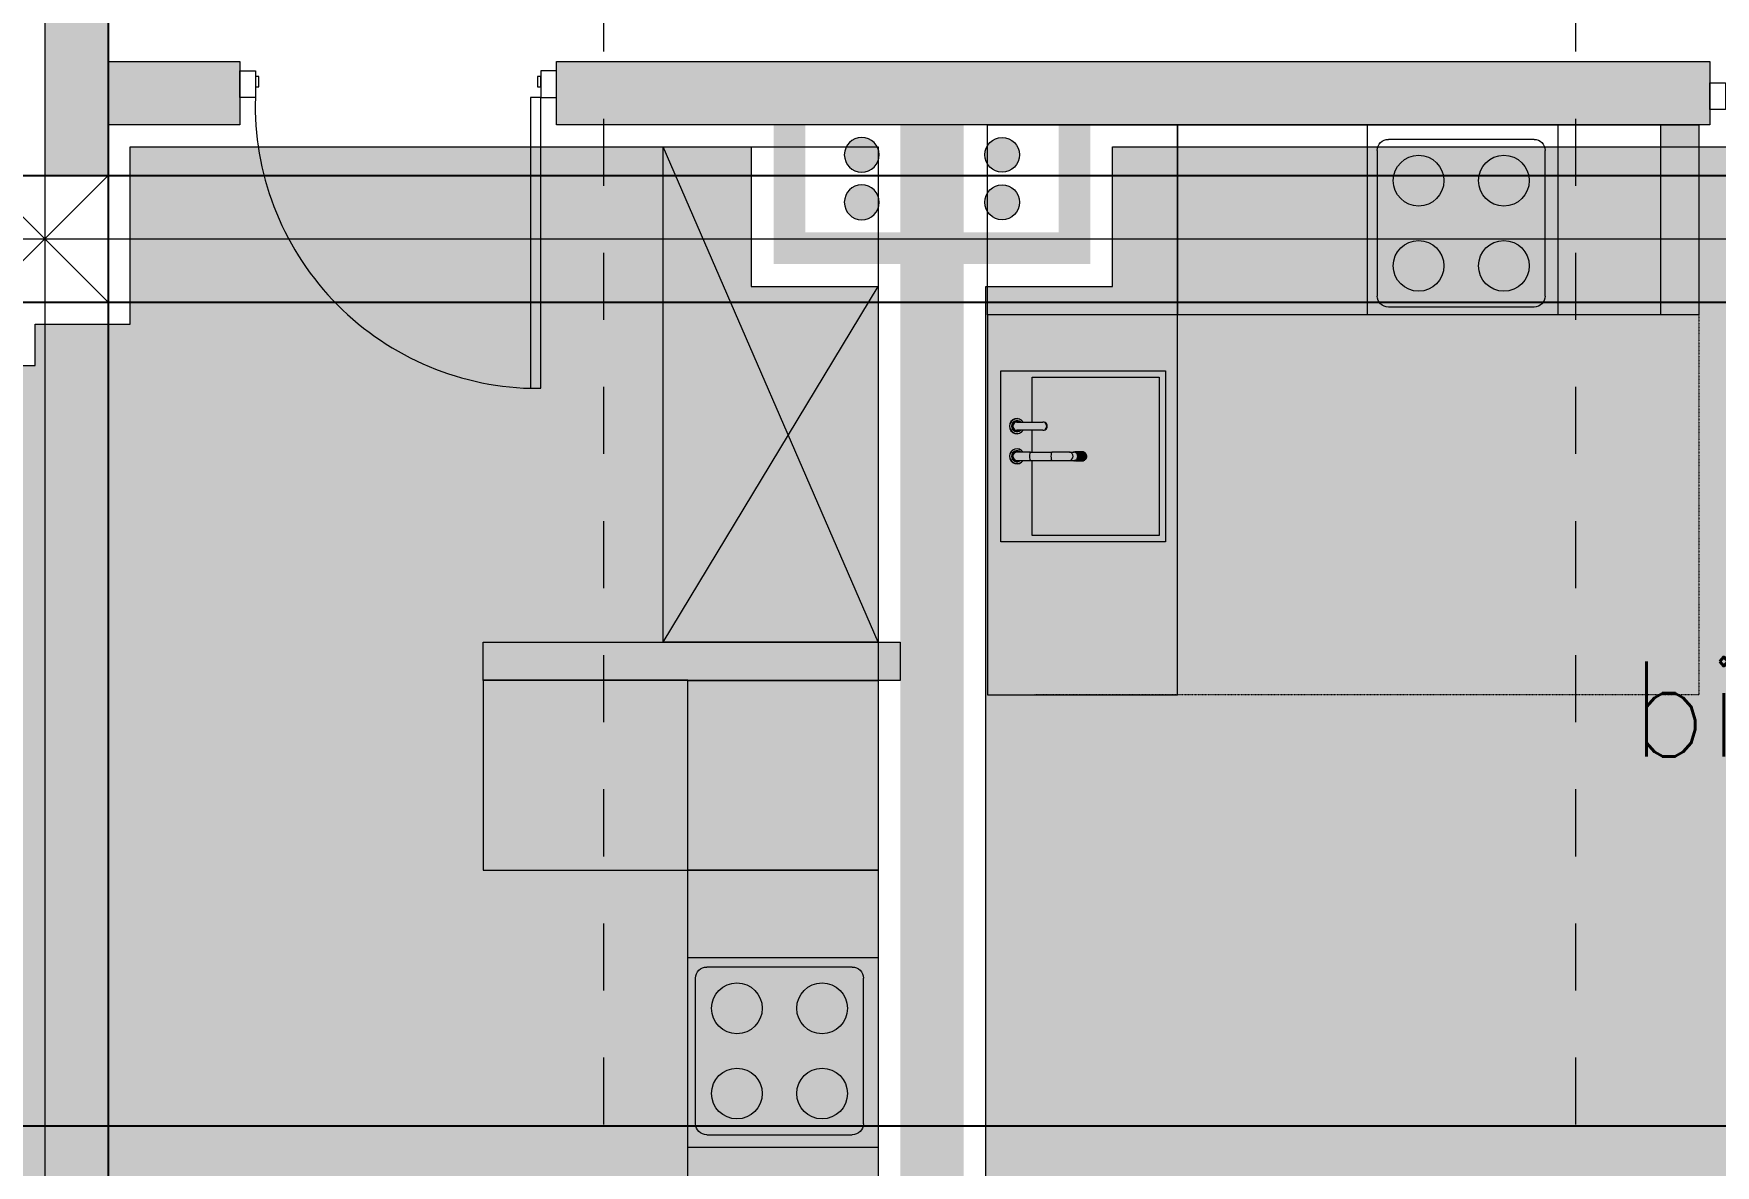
# Model space of a CAD drawing. Header units: millimetres. Extents: x 475616349 to 476941521, y 4620115302 to 4621446928.
# Drawn here: x 476476470 to 476481777, y 4620345169 to 4620348741 of the extents above; entities that cross this region are included whole.
import ezdxf

# ---------------------------------------------------------------- set-up
doc = ezdxf.new("R2010")
doc.units = ezdxf.units.MM
doc.header["$MEASUREMENT"] = 0
for name, pattern in [('ACAD_ISO02W100', [7.5, 6, -1.5]), ('dash fine 0_25', [0.5952, 0.2976, -0.2976]), ('Dashed', [423.333333, 211.666667, -211.666667])]:
    doc.linetypes.add(name, pattern=pattern)
for name, color, linetype, lineweight in [('2D Drafting - General_Pen_No__1_Pen_No__7', 7, 'Continuous', 0), ('2D Drafting - General_Pen_No__1_Pen_No__7_Pen_No__7', 7, 'Continuous', 0), ('2D Drafting - General_Pen_No__250_Pen_No__7_Pen_No__250', 7, 'Continuous', 0), ('2D Drafting - General_Pen_No__250_Pen_No__7_Pen_No__7', 7, 'Continuous', 0), ('Annotation - Text_Pen_No__7_Pen_No__142', 142, 'Continuous', 0), ('Doors_Pen_No__7_Pen_No__7_Pen_No__7', 7, 'Continuous', 0), ('G-Anno-Nplt_Pen_No__151', 151, 'Continuous', 0), ('G-Anno-Nplt_Pen_No__4', 7, 'Continuous', 0), ('New_--------AVEJI_MODZRAVI_Pen_No__7', 7, 'Continuous', 0), ('New_--------AVEJI_UDZRAVI_Pen_No__7', 7, 'Continuous', 0), ('New_0_Pen_No__7', 7, 'Continuous', 0), ('New_shenobebi_Pen_No__1', 1, 'Continuous', 0), ('shaxtebi da milebi_Pen_No__1_Pen_No__1_Pen_No__1', 1, 'Continuous', 0), ('zoma_Pen_No__5_Pen_No__5', 5, 'Continuous', 0)]:
    doc.layers.add(name, color=color, linetype=linetype, lineweight=lineweight)
doc.layers.add('New_--aveji_Pen_No__251', color=7, linetype='Continuous', lineweight=0, true_color=0x656565)
doc.layers.add('shaxtebi da milebi_Pen_No__5_Pen_No__5_Pen_No__252', color=7, linetype='Continuous', lineweight=0, true_color=0x666666)
doc.layers.add('zoma', color=7, linetype='Continuous')
doc.styles.add('GENERATED_STYLE_2', font='arial.ttf')
doc.dimstyles.new('GENERATED_STYLE__3', dxfattribs={"dimtxt": 200, "dimasz": 64.421331, "dimexe": 0.18, "dimexo": 3, "dimgap": 0.09, "dimtad": 1, "dimtih": 1, "dimtoh": 1, "dimlfac": 0.001, "dimzin": 0, "dimdsep": 46, "dimtxsty": 'GENERATED_STYLE_2', "dimblk": 'ARROWHEAD_2', "dimblk1": 'ARROWHEAD_2', "dimblk2": 'ARROWHEAD_2', "dimcen": 0.09, "dimclrd": 142, "dimclre": 142, "dimclrt": 142, "dimadec": 0, "dimazin": 0, "dimtfac": 1, "dimtdec": 4, "dimtmove": 2, "dimatfit": 3, "dimfxl": 1, "dimtolj": 1, "dimtzin": 0, "dimarcsym": 0})
doc.dimstyles.new('GENERATED_STYLE__9', dxfattribs={"dimtxt": 100, "dimasz": 68.640772, "dimexe": 0.18, "dimexo": 900, "dimgap": 0.09, "dimtad": 1, "dimlfac": 0.001, "dimzin": 0, "dimdsep": 46, "dimtxsty": 'GENERATED_STYLE_2', "dimblk": 'ARROWHEAD_2', "dimblk1": 'ARROWHEAD_2', "dimblk2": 'ARROWHEAD_2', "dimcen": 0.09, "dimclrd": 7, "dimclre": 7, "dimclrt": 7, "dimadec": 0, "dimazin": 0, "dimtfac": 1, "dimtdec": 4, "dimtmove": 0, "dimatfit": 3, "dimfxl": 1, "dimtolj": 1, "dimtzin": 0, "dimarcsym": 0})

# ---------------------------------------------------------------- blocks, each defined once
blk = doc.blocks.new('ARROWHEAD_2')
at = {"color": 0, "linetype": 'Continuous', "lineweight": 0}
for p, q in [((0, 0), (-1, 0)), ((-0.378, -0.655), (0.378, 0.655))]:
    blk.add_line(p, q, dxfattribs=at)
blk = doc.blocks.new('*D4041')
at = {"layer": 'Defpoints', "color": 0, "linetype": 'Continuous', "transparency": 16777216}
for p in [(476476305, 4620355430.7), (476476705, 4620355430.7), (476476705, 4620338180.3)]:
    blk.add_point(p, dxfattribs=at)
at = {"layer": 'zoma', "color": 142, "linetype": 'Continuous', "lineweight": -2, "transparency": 16777216}
for p, q in [((476476305, 4620355427.7), (476476305, 4620338180.1)), ((476476705, 4620355427.7), (476476705, 4620338180.1)), ((476476369.4, 4620338180.3), (476476640.6, 4620338180.3))]:
    blk.add_line(p, q, dxfattribs=at)
at = {"layer": 'zoma', "color": 142, "linetype": 'Continuous', "lineweight": -2, "transparency": 16777216, "xscale": 64.4213309708986, "yscale": 64.4213309708986, "zscale": 64.4213309708986, "rotation": 180}
blk.add_blockref('ARROWHEAD_2', (476476305, 4620338180.3), dxfattribs=at)
at = {"layer": 'zoma', "color": 142, "linetype": 'Continuous', "lineweight": -2, "transparency": 16777216, "xscale": 64.4213309708986, "yscale": 64.4213309708986, "zscale": 64.4213309708986}
blk.add_blockref('ARROWHEAD_2', (476476705, 4620338180.3), dxfattribs=at)
at = {"layer": 'zoma', "color": 142, "linetype": 'Continuous', "lineweight": 0, "transparency": 16777216, "insert": (476476008.2, 4620338320.3), "char_height": 200, "attachment_point": 5, "style": 'GENERATED_STYLE_2'}
blk.add_mtext('\\A1;0.40', dxfattribs=at)
blk = doc.blocks.new('*D4042')
at = {"layer": 'Defpoints', "color": 0, "linetype": 'Continuous', "transparency": 16777216}
for p in [(476476705, 4620355430.7), (476483205, 4620355430.7), (476483205, 4620338180.3)]:
    blk.add_point(p, dxfattribs=at)
at = {"layer": 'zoma', "color": 142, "linetype": 'Continuous', "lineweight": -2, "transparency": 16777216}
for p, q in [((476476705, 4620355427.7), (476476705, 4620338180.1)), ((476483205, 4620355427.7), (476483205, 4620338180.1)), ((476476769.4, 4620338180.3), (476483140.6, 4620338180.3))]:
    blk.add_line(p, q, dxfattribs=at)
at = {"layer": 'zoma', "color": 142, "linetype": 'Continuous', "lineweight": -2, "transparency": 16777216, "xscale": 64.4213309708986, "yscale": 64.4213309708986, "zscale": 64.4213309708986, "rotation": 180}
blk.add_blockref('ARROWHEAD_2', (476476705, 4620338180.3), dxfattribs=at)
at = {"layer": 'zoma', "color": 142, "linetype": 'Continuous', "lineweight": -2, "transparency": 16777216, "xscale": 64.4213309708986, "yscale": 64.4213309708986, "zscale": 64.4213309708986}
blk.add_blockref('ARROWHEAD_2', (476483205, 4620338180.3), dxfattribs=at)
at = {"layer": 'zoma', "color": 142, "linetype": 'Continuous', "lineweight": 0, "transparency": 16777216, "insert": (476479948.7, 4620338320.3), "char_height": 200, "attachment_point": 5, "style": 'GENERATED_STYLE_2'}
blk.add_mtext('\\A1;6.50', dxfattribs=at)
blk = doc.blocks.new('*D3923')
at = {"layer": 'Defpoints', "color": 0, "linetype": 'Continuous', "transparency": 16777216}
for p in [(476467805.1, 4620355693.7), (476533682.1, 4620355693.7), (476467805.1, 4620340493.7)]:
    blk.add_point(p, dxfattribs=at)
at = {"layer": 'zoma', "color": 7, "linetype": 'Continuous', "lineweight": -2, "transparency": 16777216}
for p, q in [((476468705.1, 4620355693.7), (476533682.3, 4620355693.7)), ((476533682.1, 4620355625.1), (476533682.1, 4620348251.7)), ((476533682.1, 4620340562.4), (476533682.1, 4620347923.8)), ((476468705.1, 4620340493.7), (476533682.3, 4620340493.7))]:
    blk.add_line(p, q, dxfattribs=at)
at = {"layer": 'zoma', "color": 7, "linetype": 'Continuous', "lineweight": -2, "transparency": 16777216, "xscale": 68.64077230571034, "yscale": 68.64077230571034, "zscale": 68.64077230571034}
for p, rotation in [((476533682.1, 4620355693.7), 90), ((476533682.1, 4620340493.7), 270)]:
    blk.add_blockref('ARROWHEAD_2', p, dxfattribs=dict(at, rotation=rotation))
at = {"layer": 'zoma', "color": 7, "linetype": 'Continuous', "lineweight": 0, "transparency": 16777216, "insert": (476533682.1, 4620348087.8), "char_height": 100, "attachment_point": 5, "rotation": 90, "style": 'GENERATED_STYLE_2'}
blk.add_mtext('\\A1;15.20', dxfattribs=at)
blk = doc.blocks.new('*D3926')
at = {"layer": 'Defpoints', "color": 0, "linetype": 'Continuous', "transparency": 16777216}
for p in [(476467805.1, 4620345293.7), (476533022.8, 4620345293.7), (476531705.1, 4620345093.7)]:
    blk.add_point(p, dxfattribs=at)
at = {"layer": 'zoma', "color": 7, "linetype": 'Continuous', "lineweight": -2, "transparency": 16777216}
for p, q in [((476468705.1, 4620345293.7), (476533022.9, 4620345293.7)), ((476533022.8, 4620345225.1), (476533022.8, 4620345162.4)), ((476532605.1, 4620345093.7), (476533022.9, 4620345093.7)), ((476533022.8, 4620345093.7), (476533022.8, 4620344796.9))]:
    blk.add_line(p, q, dxfattribs=at)
at = {"layer": 'zoma', "color": 7, "linetype": 'Continuous', "lineweight": -2, "transparency": 16777216, "xscale": 68.64077230571034, "yscale": 68.64077230571034, "zscale": 68.64077230571034}
for p, rotation in [((476533022.8, 4620345293.7), 90), ((476533022.8, 4620345093.7), 270)]:
    blk.add_blockref('ARROWHEAD_2', p, dxfattribs=dict(at, rotation=rotation))
at = {"layer": 'zoma', "color": 7, "linetype": 'Continuous', "lineweight": 0, "transparency": 16777216, "insert": (476532893, 4620344796.9), "char_height": 100, "attachment_point": 5, "rotation": 90, "style": 'GENERATED_STYLE_2'}
blk.add_mtext('\\A1;0.20', dxfattribs=at)
blk = doc.blocks.new('*D3927')
at = {"layer": 'Defpoints', "color": 0, "linetype": 'Continuous', "transparency": 16777216}
for p in [(476467805.1, 4620347893.7), (476532893, 4620347893.7), (476467805.1, 4620345293.7)]:
    blk.add_point(p, dxfattribs=at)
at = {"layer": 'zoma', "color": 7, "linetype": 'Continuous', "lineweight": -2, "transparency": 16777216}
for p, q in [((476468705.1, 4620347893.7), (476532893.2, 4620347893.7)), ((476532893, 4620347825.1), (476532893, 4620346718.1)), ((476532893, 4620345362.4), (476532893, 4620346456.8)), ((476468705.1, 4620345293.7), (476532893.2, 4620345293.7))]:
    blk.add_line(p, q, dxfattribs=at)
at = {"layer": 'zoma', "color": 7, "linetype": 'Continuous', "lineweight": -2, "transparency": 16777216, "xscale": 68.64077230571034, "yscale": 68.64077230571034, "zscale": 68.64077230571034}
for p, rotation in [((476532893, 4620347893.7), 90), ((476532893, 4620345293.7), 270)]:
    blk.add_blockref('ARROWHEAD_2', p, dxfattribs=dict(at, rotation=rotation))
at = {"layer": 'zoma', "color": 7, "linetype": 'Continuous', "lineweight": 0, "transparency": 16777216, "insert": (476532893, 4620346587.4), "char_height": 100, "attachment_point": 5, "rotation": 90, "style": 'GENERATED_STYLE_2'}
blk.add_mtext('\\A1;2.60', dxfattribs=at)
blk = doc.blocks.new('*D3928')
at = {"layer": 'Defpoints', "color": 0, "linetype": 'Continuous', "transparency": 16777216}
for p in [(476467805.1, 4620348293.7), (476533022.8, 4620348293.7), (476467805.1, 4620347893.7)]:
    blk.add_point(p, dxfattribs=at)
at = {"layer": 'zoma', "color": 7, "linetype": 'Continuous', "lineweight": -2, "transparency": 16777216}
for p, q in [((476468705.1, 4620348293.7), (476533022.9, 4620348293.7)), ((476533022.8, 4620348225.1), (476533022.8, 4620347962.4)), ((476468705.1, 4620347893.7), (476533022.9, 4620347893.7)), ((476533022.8, 4620347893.7), (476533022.8, 4620347596.9))]:
    blk.add_line(p, q, dxfattribs=at)
at = {"layer": 'zoma', "color": 7, "linetype": 'Continuous', "lineweight": -2, "transparency": 16777216, "xscale": 68.64077230571034, "yscale": 68.64077230571034, "zscale": 68.64077230571034}
for p, rotation in [((476533022.8, 4620348293.7), 90), ((476533022.8, 4620347893.7), 270)]:
    blk.add_blockref('ARROWHEAD_2', p, dxfattribs=dict(at, rotation=rotation))
at = {"layer": 'zoma', "color": 7, "linetype": 'Continuous', "lineweight": 0, "transparency": 16777216, "insert": (476532893, 4620347596.9), "char_height": 100, "attachment_point": 5, "rotation": 90, "style": 'GENERATED_STYLE_2'}
blk.add_mtext('\\A1;0.40', dxfattribs=at)
blk = doc.blocks.new('*D3929')
at = {"layer": 'Defpoints', "color": 0, "linetype": 'Continuous', "transparency": 16777216}
for p in [(476467805.3, 4620348893.7), (476532893, 4620348893.7), (476467805.1, 4620348293.7)]:
    blk.add_point(p, dxfattribs=at)
at = {"layer": 'zoma', "color": 7, "linetype": 'Continuous', "lineweight": -2, "transparency": 16777216}
for p, q in [((476468705.3, 4620348893.7), (476532893.2, 4620348893.7)), ((476532893, 4620348825.1), (476532893, 4620348717.2)), ((476532893, 4620348362.4), (476532893, 4620348457.6)), ((476468705.1, 4620348293.7), (476532893.2, 4620348293.7))]:
    blk.add_line(p, q, dxfattribs=at)
at = {"layer": 'zoma', "color": 7, "linetype": 'Continuous', "lineweight": -2, "transparency": 16777216, "xscale": 68.64077230571034, "yscale": 68.64077230571034, "zscale": 68.64077230571034}
for p, rotation in [((476532893, 4620348893.7), 90), ((476532893, 4620348293.7), 270)]:
    blk.add_blockref('ARROWHEAD_2', p, dxfattribs=dict(at, rotation=rotation))
at = {"layer": 'zoma', "color": 7, "linetype": 'Continuous', "lineweight": 0, "transparency": 16777216, "insert": (476532893, 4620348587.4), "char_height": 100, "attachment_point": 5, "rotation": 90, "style": 'GENERATED_STYLE_2'}
blk.add_mtext('\\A1;0.60', dxfattribs=at)

msp = doc.modelspace()

# ---------------------------------------------------------------- hatches: boundary and pattern name
at = {"layer": '2D Drafting - General_Pen_No__250_Pen_No__7_Pen_No__7', "linetype": 'Continuous', "lineweight": 0}
for points in [[(476476505.012, 4620348793.75), (476476505.012, 4620348293.75), (476476705.012, 4620348293.75), (476476705.012, 4620348793.75)], [(476476705.012, 4620348453.675), (476476705.012, 4620348653.675), (476477120.403, 4620348653.675), (476477120.403, 4620348453.675)], [(476478120.403, 4620348653.675), (476481760.021, 4620348653.675), (476481760.021, 4620348453.675), (476478120.403, 4620348453.675)], [(476479205.012, 4620348543.708), (476479205.012, 4620340493.75), (476479405.012, 4620340493.75), (476479405.012, 4620348543.708)], [(476479204.998, 4620348113.675), (476479204.998, 4620348013.487), (476478804.998, 4620348013.487), (476478804.998, 4620348453.675), (476478904.998, 4620348453.675), (476478904.998, 4620348113.675)], [(476479404.998, 4620348113.675), (476479704.998, 4620348113.675), (476479704.998, 4620348453.675), (476479804.998, 4620348453.675), (476479804.998, 4620348013.487), (476479404.998, 4620348013.487)], [(476481605.511, 4620347853.675), (476481605.511, 4620348453.675), (476481725.511, 4620348453.675), (476481725.511, 4620347853.675)], [(476479205.012, 4620346699.902), (476477888.315, 4620346699.902), (476477888.315, 4620346819.902), (476479205.012, 4620346819.903)]]:
    msp.add_hatch(color=7, dxfattribs=at).paths.add_polyline_path(points)
at = {"layer": 'G-Anno-Nplt_Pen_No__151', "linetype": 'Continuous', "lineweight": 0, "true_color": 0x1f2f3f}
for points in [[(476469675.011, 4620340963.75), (476469675.011, 4620347383.562), (476473205.012, 4620347383.562), (476473205.012, 4620348093.75), (476475864.81, 4620348093.75), (476475864.81, 4620347693.75), (476476475.012, 4620347693.75), (476476475.012, 4620347823.75), (476476775.012, 4620347823.75), (476476775.012, 4620348383.675), (476478735.012, 4620348383.675), (476478735.012, 4620347943.488), (476479135.012, 4620347943.488), (476479135.012, 4620342963.75), (476476435.012, 4620342963.756), (476476435.012, 4620340963.75), (476476235.012, 4620340963.75), (476476235.012, 4620340763.75), (476469875.012, 4620340763.75), (476469875.012, 4620340963.75)], [(476479475.012, 4620342013.75), (476479475.012, 4620347943.487), (476479875.012, 4620347943.487), (476479875.012, 4620348383.675), (476483135.012, 4620348383.675), (476483135.012, 4620347698.75), (476484055.16, 4620347698.75), (476484055.16, 4620347768.75), (476485264.824, 4620347768.75), (476485264.824, 4620347368.75), (476485635.012, 4620347368.75), (476485705.012, 4620347368.75), (476485705.012, 4620345316.836), (476485635.012, 4620345316.836), (476485635.012, 4620340763.757), (476483675.012, 4620340763.757), (476483675.012, 4620340963.75), (476483475.012, 4620340963.75), (476483475.012, 4620342013.75)]]:
    msp.add_hatch(color=169, dxfattribs=at).paths.add_polyline_path(points)
at = {"layer": 'shaxtebi da milebi_Pen_No__1_Pen_No__1_Pen_No__1', "linetype": 'Continuous', "lineweight": 0}
for points in [[(476479083.454, 4620348303.675, -1), (476479083.454, 4620348413.675, -1)], [(476479526.542, 4620348303.675, 1), (476479526.542, 4620348413.675, 1)]]:
    msp.add_hatch(color=1, dxfattribs=at).paths.add_polyline_path(points)
at = {"layer": 'shaxtebi da milebi_Pen_No__5_Pen_No__5_Pen_No__252', "linetype": 'Continuous', "lineweight": 0, "true_color": 0x666666}
h = msp.add_hatch(color=251, dxfattribs=at)
edge = h.paths.add_edge_path()
edge.add_arc((476479083.454, 4620348208.675), 55, 270.000009, 450.000009)
edge.add_arc((476479083.454, 4620348208.675), 55, 90.000009, 270.000009)
h = msp.add_hatch(color=251, dxfattribs=at)
edge = h.paths.add_edge_path()
edge.add_arc((476479526.542, 4620348208.675), 55, 89.999991, 269.999991, ccw=False)
edge.add_arc((476479526.542, 4620348208.675), 55, -90.000009, 89.999991, ccw=False)

# ---------------------------------------------------------------- linework, layer by layer
at = {"layer": '2D Drafting - General_Pen_No__1_Pen_No__7', "color": 7, "linetype": 'Continuous', "lineweight": 0}
for p, q in [((476476305.012, 4620347893.75), (476476705.012, 4620348293.75)), ((476476705.012, 4620347893.75), (476476305.012, 4620348293.75))]:
    msp.add_line(p, q, dxfattribs=at)
at = {"layer": '2D Drafting - General_Pen_No__1_Pen_No__7', "color": 7, "linetype": 'Continuous', "lineweight": 0, "flags": 128}
msp.add_lwpolyline([(476476705.012, 4620347893.75), (476476305.012, 4620347893.75), (476476305.012, 4620348293.75), (476476705.012, 4620348293.75)], close=True, dxfattribs=at)
at = {"layer": '2D Drafting - General_Pen_No__1_Pen_No__7_Pen_No__7', "color": 7, "linetype": 'Continuous', "lineweight": 0}
msp.add_arc((476478062.681, 4620348514.504), 893.239, 178.396171, 268.396195, dxfattribs=at)
at = {"layer": '2D Drafting - General_Pen_No__250_Pen_No__7_Pen_No__250', "color": 7, "linetype": 'Continuous', "lineweight": 0, "flags": 128}
for points in [[(476481605.511, 4620347853.675), (476481605.511, 4620348453.675), (476481725.511, 4620348453.675), (476481725.511, 4620347853.675)], [(476479205.012, 4620346699.902), (476477888.315, 4620346699.902), (476477888.315, 4620346819.902), (476479205.012, 4620346819.903)]]:
    msp.add_lwpolyline(points, close=True, dxfattribs=at)
at = {"layer": '2D Drafting - General_Pen_No__250_Pen_No__7_Pen_No__7', "color": 7, "linetype": 'Continuous', "lineweight": 0, "flags": 128}
for points in [[(476476705.012, 4620348453.675), (476476705.012, 4620348653.675), (476477120.403, 4620348653.675), (476477120.403, 4620348453.675)], [(476478120.403, 4620348653.675), (476481760.021, 4620348653.675), (476481760.021, 4620348453.675), (476478120.403, 4620348453.675)]]:
    msp.add_lwpolyline(points, close=True, dxfattribs=at)
at = {"layer": 'Doors_Pen_No__7_Pen_No__7_Pen_No__7', "color": 7, "linetype": 'Continuous', "lineweight": 0, "flags": 128}
for points in [[(476477120.403, 4620348624.171), (476477169.792, 4620348624.171), (476477169.792, 4620348539.504), (476477120.403, 4620348539.504)], [(476477180.903, 4620348606.171), (476477169.792, 4620348606.171), (476477169.792, 4620348572.838), (476477180.903, 4620348572.838)], [(476478071.014, 4620348606.171), (476478059.903, 4620348606.171), (476478059.903, 4620348572.838), (476478071.014, 4620348572.838)], [(476478120.403, 4620348624.171), (476478071.014, 4620348624.171), (476478071.014, 4620348539.504), (476478120.403, 4620348539.504)], [(476478071.014, 4620348539.504), (476478037.681, 4620348539.504), (476478037.681, 4620347621.615), (476478071.014, 4620347621.615)], [(476481760.021, 4620348586.133), (476481809.41, 4620348586.133), (476481809.41, 4620348501.467), (476481760.021, 4620348501.467)]]:
    msp.add_lwpolyline(points, close=True, dxfattribs=at)
at = {"layer": 'G-Anno-Nplt_Pen_No__4', "color": 7, "linetype": 'Continuous', "lineweight": 0, "flags": 128}
for points in [[(476469675.011, 4620340963.75), (476469675.011, 4620347383.562), (476473205.012, 4620347383.562), (476473205.012, 4620348093.75), (476475864.81, 4620348093.75), (476475864.81, 4620347693.75), (476476475.012, 4620347693.75), (476476475.012, 4620347823.75), (476476775.012, 4620347823.75), (476476775.012, 4620348383.675), (476478735.012, 4620348383.675), (476478735.012, 4620347943.488), (476479135.012, 4620347943.488), (476479135.012, 4620342963.75), (476476435.012, 4620342963.756), (476476435.012, 4620340963.75), (476476235.012, 4620340963.75), (476476235.012, 4620340763.75), (476469875.012, 4620340763.75), (476469875.012, 4620340963.75)], [(476479475.012, 4620342013.75), (476479475.012, 4620347943.487), (476479875.012, 4620347943.487), (476479875.012, 4620348383.675), (476483135.012, 4620348383.675), (476483135.012, 4620347698.75), (476484055.16, 4620347698.75), (476484055.16, 4620347768.75), (476485264.824, 4620347768.75), (476485264.824, 4620347368.75), (476485635.012, 4620347368.75), (476485705.012, 4620347368.75), (476485705.012, 4620345316.836), (476485635.012, 4620345316.836), (476485635.012, 4620340763.757), (476483675.012, 4620340763.757), (476483675.012, 4620340963.75), (476483475.012, 4620340963.75), (476483475.012, 4620342013.75)]]:
    msp.add_lwpolyline(points, close=True, dxfattribs=at)
at = {"layer": 'New_--------AVEJI_MODZRAVI_Pen_No__7', "color": 7, "linetype": 'dash fine 0_25', "lineweight": 0}
msp.add_lwpolyline([(476481725.511, 4620347853.675), (476481725.511, 4620346653.675), (476479629.803, 4620346653.675)], dxfattribs=at)
at = {"layer": 'New_--------AVEJI_UDZRAVI_Pen_No__7', "color": 7, "linetype": 'Continuous', "lineweight": 0}
for p, q in [((476481205.084, 4620348407.385), (476480745.816, 4620348407.385)), ((476480710.607, 4620348372.21), (476480710.607, 4620347912.942)), ((476481240.258, 4620347912.942), (476481240.258, 4620348372.21)), ((476480080.101, 4620347853.675), (476479480.101, 4620347853.675)), ((476481205.084, 4620347877.768), (476480745.816, 4620347877.768)), ((476478535.012, 4620346100.362), (476478535.012, 4620346700.362)), ((476479053.547, 4620345795.062), (476478594.28, 4620345795.062)), ((476478559.105, 4620345300.586), (476478559.105, 4620345759.854)), ((476479088.722, 4620345300.586), (476479088.722, 4620345759.853)), ((476478594.279, 4620345265.411), (476479053.547, 4620345265.411))]:
    msp.add_line(p, q, dxfattribs=at)
for points in [[(476480080.1, 4620347853.675), (476479480.56, 4620347853.675), (476479480.56, 4620348453.675), (476480080.1, 4620348453.675)], [(476480080.1, 4620347853.675), (476480080.1, 4620348453.675), (476481725.511, 4620348453.675), (476481725.511, 4620347853.675)], [(476481280.1, 4620348453.675), (476481280.1, 4620347853.675), (476480680.1, 4620347853.675), (476480680.1, 4620348453.675)], [(476478535.012, 4620346100.363), (476478535.012, 4620346699.902), (476479135.012, 4620346699.902), (476479135.012, 4620346100.363)], [(476478535.012, 4620346100.363), (476479135.012, 4620346100.363), (476479135.013, 4620342963.75), (476478535.013, 4620342963.75)], [(476479135.012, 4620345225.57), (476478535.012, 4620345225.57), (476478535.012, 4620345825.57), (476479135.012, 4620345825.57)]]:
    msp.add_lwpolyline(points, close=True, dxfattribs=at)
for points in [[(476479480.101, 4620347853.675), (476479480.102, 4620346653.675), (476480080.102, 4620346653.675), (476480080.101, 4620347853.675)], [(476478535.012, 4620346700.361), (476477888.315, 4620346700.361), (476477888.315, 4620346100.361), (476478535.012, 4620346100.361)]]:
    msp.add_lwpolyline(points, dxfattribs=at)
for centre in [(476480840.99, 4620348277.036), (476481109.875, 4620348277.036), (476480840.99, 4620348008.116), (476481109.875, 4620348008.116), (476478689.453, 4620345664.68), (476478958.373, 4620345664.68), (476478689.453, 4620345395.794), (476478958.373, 4620345395.794)]:
    msp.add_circle(centre, 80, dxfattribs=at)
for points in [[(476480710.607, 4620348372.21), (476480710.607, 4620348391.641), (476480726.386, 4620348407.385), (476480745.782, 4620348407.385)], [(476481205.084, 4620348407.385), (476481224.514, 4620348407.385), (476481240.258, 4620348391.64), (476481240.258, 4620348372.21)], [(476480745.816, 4620347877.768), (476480726.386, 4620347877.768), (476480710.607, 4620347893.512), (476480710.607, 4620347912.942)], [(476481240.258, 4620347912.942), (476481240.258, 4620347893.512), (476481224.514, 4620347877.768), (476481205.084, 4620347877.768)], [(476478559.105, 4620345759.854), (476478559.105, 4620345779.284), (476478574.849, 4620345795.062), (476478594.28, 4620345795.062)], [(476479053.547, 4620345795.062), (476479072.978, 4620345795.062), (476479088.722, 4620345779.284), (476479088.722, 4620345759.888)], [(476478594.279, 4620345265.411), (476478574.849, 4620345265.411), (476478559.105, 4620345281.155), (476478559.105, 4620345300.586)], [(476479088.722, 4620345300.586), (476479088.722, 4620345281.155), (476479072.978, 4620345265.411), (476479053.547, 4620345265.411)]]:
    msp.add_open_spline(points, degree=3, dxfattribs=at)
at = {"layer": 'New_--aveji_Pen_No__251', "color": 251, "linetype": 'Continuous', "lineweight": 0, "true_color": 0x656565}
for p, q in [((476479573.234, 4620347515.041), (476479654.7, 4620347515.041)), ((476479654.7, 4620347489.282), (476479573.234, 4620347489.282)), ((476479621.67, 4620347419.97), (476479621.67, 4620347489.282)), ((476479656.123, 4620347515.041), (476479654.7, 4620347515.041)), ((476479654.7, 4620347489.282), (476479656.123, 4620347489.282)), ((476479615.705, 4620347419.97), (476479573.234, 4620347419.97)), ((476479615.705, 4620347419.97), (476479683.746, 4620347419.97)), ((476479738.867, 4620347419.971), (476479683.746, 4620347419.97)), ((476479738.867, 4620347419.971), (476479753.587, 4620347419.971)), ((476479754.306, 4620347421.296), (476479778.269, 4620347421.296)), ((476479782.097, 4620347421.296), (476479758.134, 4620347421.296)), ((476479759.289, 4620347421.037), (476479783.252, 4620347421.037)), ((476479786.788, 4620347419.391), (476479762.825, 4620347419.391)), ((476479573.234, 4620347394.211), (476479615.705, 4620347394.211)), ((476479615.705, 4620347394.211), (476479683.746, 4620347394.211)), ((476479683.746, 4620347394.211), (476479738.867, 4620347394.211)), ((476479738.867, 4620347394.211), (476479753.587, 4620347394.211)), ((476479758.121, 4620347392.89), (476479754.301, 4620347392.89)), ((476479758.129, 4620347392.886), (476479754.303, 4620347392.886)), ((476479758.13, 4620347392.886), (476479782.094, 4620347392.886)), ((476479783.25, 4620347393.147), (476479759.282, 4620347393.147)), ((476479783.249, 4620347393.144), (476479759.286, 4620347393.144)), ((476479762.822, 4620347394.789), (476479786.785, 4620347394.789)), ((476479788.982, 4620347416.083), (476479763.331, 4620347416.083)), ((476479788.982, 4620347398.099), (476479763.331, 4620347398.099)), ((476479787.765, 4620347395.528), (476479763.797, 4620347395.527)), ((476479787.765, 4620347395.525), (476479763.802, 4620347395.525)), ((476479763.805, 4620347418.655), (476479787.768, 4620347418.655)), ((476479791.435, 4620347411.957), (476479765.784, 4620347411.957)), ((476479791.435, 4620347402.224), (476479765.784, 4620347402.224)), ((476479766.509, 4620347398.566), (476479790.472, 4620347398.566)), ((476479790.474, 4620347415.613), (476479766.511, 4620347415.613)), ((476479792.296, 4620347407.091), (476479766.645, 4620347407.091)), ((476479791.126, 4620347399.668), (476479767.158, 4620347399.668)), ((476479791.127, 4620347399.667), (476479767.164, 4620347399.667)), ((476479767.165, 4620347414.512), (476479791.128, 4620347414.512)), ((476479768.629, 4620347403.64), (476479792.592, 4620347403.64)), ((476479792.593, 4620347410.538), (476479768.63, 4620347410.538)), ((476479768.859, 4620347409.24), (476479792.822, 4620347409.24)), ((476479792.822, 4620347404.939), (476479768.859, 4620347404.939))]:
    msp.add_line(p, q, dxfattribs=at)
at = {"layer": 'New_--aveji_Pen_No__251', "color": 251, "linetype": 'ACAD_ISO02W100', "lineweight": 0, "true_color": 0x656565}
for points in [[(476480080.1, 4620347853.675), (476480080.1, 4620348453.675)], [(476480680.1, 4620347853.675), (476480680.1, 4620348453.675)], [(476478535.012, 4620346100.363), (476479135.012, 4620346100.363)], [(476478535.013, 4620345825.569), (476479135.013, 4620345825.57)]]:
    msp.add_lwpolyline(points, dxfattribs=at)
at = {"layer": 'New_--aveji_Pen_No__251', "color": 251, "linetype": 'Continuous', "lineweight": 0, "true_color": 0x656565}
msp.add_lwpolyline([(476479521.934, 4620347677.167), (476480041.934, 4620347677.167), (476480041.934, 4620347137.053), (476479521.934, 4620347137.052)], close=True, dxfattribs=at)
msp.add_lwpolyline([(476479621.669, 4620347515.041), (476479621.669, 4620347657.167), (476480021.934, 4620347657.167), (476480021.934, 4620347157.052), (476479621.67, 4620347157.052), (476479621.669, 4620347394.211)], dxfattribs=at)
for centre, radius, start, end in [((476479573.234, 4620347502.162), 23.813, 32.741891, 180.000055), ((476479573.234, 4620347502.162), 23.805, 32.755142, 180.000055), ((476479573.234, 4620347502.162), 23.778, 32.796737, 180.000055), ((476479573.234, 4620347502.162), 23.724, 32.880371, 180.000055), ((476479573.234, 4620347502.162), 23.635, 33.020171, 180.000055), ((476479573.234, 4620347502.162), 23.146, 33.81123, 180.000055), ((476479573.234, 4620347502.162), 23.813, 180.000055, 327.258176), ((476479573.234, 4620347502.162), 23.805, 180.000055, 327.244925), ((476479573.234, 4620347502.162), 23.778, 180.000055, 327.203329), ((476479573.234, 4620347502.162), 23.724, 180.000055, 327.119695), ((476479573.234, 4620347502.162), 23.635, 180.000055, 326.979895), ((476479573.234, 4620347502.162), 23.146, 180.000055, 326.188836), ((476479573.234, 4620347502.162), 17.327, 48.016929, 180.000055), ((476479573.234, 4620347502.162), 17.327, 180.000055, 311.983151), ((476479573.234, 4620347502.162), 16.761, 50.211123, 180.000055), ((476479573.234, 4620347502.162), 16.761, 180.000055, 309.78896), ((476479573.234, 4620347502.162), 16.55, 51.097206, 180.000055), ((476479573.234, 4620347502.162), 16.55, 180.000055, 308.902874), ((476479573.234, 4620347502.162), 16.328, 52.073623, 180.000055), ((476479573.234, 4620347502.162), 16.328, 180.000055, 307.926459), ((476479573.234, 4620347502.162), 15.483, 56.287778, 180.000055), ((476479573.234, 4620347502.162), 15.483, 180.000055, 303.712309), ((476479573.234, 4620347502.162), 13.402, 73.949145, 180.000055), ((476479573.234, 4620347502.162), 13.402, 180.000055, 286.050917), ((476479573.234, 4620347502.162), 12.88, 90.000038, 270.000038), ((476479573.234, 4620347407.091), 23.813, 32.741891, 180.000055), ((476479573.234, 4620347407.091), 23.805, 32.755142, 180.000055), ((476479573.234, 4620347407.091), 23.778, 32.796737, 180.000055), ((476479573.234, 4620347407.091), 23.724, 32.880371, 180.000055), ((476479573.234, 4620347407.091), 23.635, 33.020171, 180.000055), ((476479573.234, 4620347407.091), 23.146, 33.81123, 180.000055), ((476479573.234, 4620347407.091), 17.327, 48.016929, 180.000055), ((476479573.234, 4620347407.091), 16.761, 50.211123, 180.000055), ((476479573.234, 4620347407.091), 16.55, 51.097206, 180.000055), ((476479573.234, 4620347407.091), 16.328, 52.073623, 180.000055), ((476479573.234, 4620347407.091), 15.483, 56.287778, 180.000055), ((476479573.234, 4620347407.091), 13.402, 73.949145, 180.000055), ((476479573.234, 4620347407.091), 12.88, 90.000038, 180.000055), ((476479573.234, 4620347407.091), 23.813, 180.000055, 327.258176), ((476479573.234, 4620347407.091), 23.805, 180.000055, 327.244925), ((476479573.234, 4620347407.091), 23.778, 180.000055, 327.203329), ((476479573.234, 4620347407.091), 23.724, 180.000055, 327.119695), ((476479573.234, 4620347407.091), 23.635, 180.000055, 326.979956), ((476479573.234, 4620347407.091), 23.146, 180.000055, 326.188836), ((476479573.234, 4620347407.091), 17.327, 180.000055, 311.983151), ((476479573.234, 4620347407.091), 16.761, 180.000055, 309.78896), ((476479573.234, 4620347407.091), 16.55, 180.000055, 308.902874), ((476479573.234, 4620347407.091), 16.328, 180.000055, 307.926459), ((476479573.234, 4620347407.091), 15.483, 180.000055, 303.712309), ((476479573.234, 4620347407.091), 13.402, 180.000055, 286.050917), ((476479573.234, 4620347407.091), 12.88, 180.000055, 270.000038)]:
    msp.add_arc(centre, radius, start, end, dxfattribs=at)
for centre, major_axis, ratio, start_param, end_param in [((476479654.7, 4620347502.162), (0, 12.88), 0.98480799, 3.14159259, 6.28318532), ((476479656.123, 4620347502.162), (0, 12.88), 0.98480506, 3.14159251, 6.28318517), ((476479615.705, 4620347407.091), (0, 12.88), 0.23905575, 0.00000006, 1.57079633), ((476479683.746, 4620347407.091), (0, 12.88), 0.23905575, 6.28318507, 7.85398163), ((476479738.867, 4620347407.091), (0, 12.88), 0.88988826, 4.71238898, 6.28318531), ((476479755.628, 4620347407.091), (0, 13.515), 0.88988826, 0.08069143, 0.30793908), ((476479756.218, 4620347407.091), (0, 14.367), 0.88988826, 0.15012236, 0.24232781), ((476479753.587, 4620347407.091), (0, 12.88), 0.88988826, 4.71238898, 6.28318531), ((476479755.412, 4620347407.091), (0, 12.82), 0.88988826, 0.01153518, 0.05090817), ((476479755.412, 4620347407.091), (0, 12.82), 0.88988826, 5.90202136, 6.27159918), ((476479755.628, 4620347407.091), (0, 13.515), 0.88988826, 5.97117764, 6.20216828), ((476479756.218, 4620347407.091), (0, 14.367), 0.88988826, 6.04060858, 6.13281399), ((476479755.628, 4620347407.091), (0, 13.515), 0.88988826, 5.57847855, 5.80946922), ((476479756.218, 4620347407.091), (0, 14.367), 0.88988826, 5.64790952, 5.74011495), ((476479780.181, 4620347407.091), (0, 14.367), 0.88988826, 6.04060858, 6.13281406), ((476479780.181, 4620347407.091), (0, 14.367), 0.88988826, 5.64790952, 5.74011495), ((476479615.705, 4620347407.091), (0, 12.88), 0.23905575, 1.57079633, 3.14159271), ((476479683.746, 4620347407.091), (0, 12.88), 0.23905575, 1.57079633, 3.14159271), ((476479738.867, 4620347407.091), (0, 12.88), 0.88988826, 3.14159267, 4.71238898), ((476479755.628, 4620347407.091), (0, 13.515), 0.88988826, 2.83365359, 3.06057562), ((476479756.218, 4620347407.091), (0, 14.367), 0.88988826, 2.8990159, 2.99122137), ((476479753.587, 4620347407.091), (0, 12.88), 0.88988826, 3.14159259, 4.71238898), ((476479755.412, 4620347407.091), (0, 12.82), 0.88988826, 3.09068451, 3.13000646), ((476479755.412, 4620347407.091), (0, 12.82), 0.88988826, 3.15312769, 3.52270557), ((476479755.628, 4620347407.091), (0, 13.515), 0.88988826, 3.22228408, 3.45327474), ((476479756.218, 4620347407.091), (0, 14.367), 0.88988826, 3.29171498, 3.38392044), ((476479755.412, 4620347407.091), (0, 12.82), 0.88988826, 5.50932229, 5.87890013), ((476479755.412, 4620347407.091), (0, 12.82), 0.88988826, 3.54582678, 3.91540464), ((476479755.628, 4620347407.091), (0, 13.515), 0.88988826, 3.61498315, 3.84597379), ((476479756.218, 4620347407.091), (0, 14.367), 0.88988826, 3.68441407, 3.77661956), ((476479755.412, 4620347407.091), (0, 12.82), 0.88988826, 5.1166232, 5.48620103), ((476479755.412, 4620347407.091), (0, 12.82), 0.88988826, 3.93852589, 4.30810372), ((476479755.628, 4620347407.091), (0, 13.515), 0.88988826, 4.00768224, 4.23867289), ((476479755.628, 4620347407.091), (0, 13.515), 0.88988826, 5.18577946, 5.41677015), ((476479755.412, 4620347407.091), (0, 12.82), 0.88988826, 4.72392409, 5.0935019), ((476479755.412, 4620347407.091), (0, 12.82), 0.88988826, 4.331225, 4.70080283), ((476479756.218, 4620347407.091), (0, 14.367), 0.88988826, 4.0771132, 4.16931861), ((476479756.218, 4620347407.091), (0, 14.367), 0.88988826, 5.25521041, 5.34741586), ((476479755.628, 4620347407.091), (0, 13.515), 0.88988826, 4.40038131, 4.63137199), ((476479755.628, 4620347407.091), (0, 13.515), 0.88988826, 4.79308039, 5.02407106), ((476479756.218, 4620347407.091), (0, 14.367), 0.88988826, 4.46981226, 4.5620177), ((476479756.218, 4620347407.091), (0, 14.367), 0.88988826, 4.86251133, 4.95471677), ((476479780.181, 4620347407.091), (0, 14.367), 0.88988826, 3.29171498, 3.38392044), ((476479780.181, 4620347407.091), (0, 14.367), 0.88988826, 3.68441407, 3.7766195), ((476479782.812, 4620347407.091), (0, 11.65), 0.88988826, 3.76046563, 3.84980682), ((476479782.812, 4620347407.091), (0, 11.65), 0.88988826, 5.57467637, 5.66419212), ((476479780.181, 4620347407.091), (0, 14.367), 0.88988826, 4.07711315, 4.16931861), ((476479780.181, 4620347407.091), (0, 14.367), 0.88988826, 5.25521041, 5.34741586), ((476479782.811, 4620347407.091), (0, 11.65), 0.88988826, 4.10641306, 5.31802189), ((476479780.181, 4620347407.091), (0, 14.367), 0.88988826, 4.46981225, 4.5620177), ((476479780.181, 4620347407.091), (0, 14.367), 0.88988826, 4.86251134, 4.95471679)]:
    msp.add_ellipse(centre, major_axis=major_axis, ratio=ratio, start_param=start_param, end_param=end_param, dxfattribs=at)
for points in [[(476479753.149, 4620347421.034), (476479752.732, 4620347420.669), (476479752.335, 4620347420.315), (476479751.957, 4620347419.971)], [(476479754.659, 4620347420.562), (476479754.537, 4620347420.799), (476479754.42, 4620347421.044), (476479754.306, 4620347421.296)], [(476479755.28, 4620347419.91), (476479755.075, 4620347420.122), (476479754.868, 4620347420.339), (476479754.659, 4620347420.562)], [(476479755.322, 4620347419.822), (476479755.308, 4620347419.851), (476479755.294, 4620347419.881), (476479755.28, 4620347419.91)], [(476479755.544, 4620347419.91), (476479755.478, 4620347419.879), (476479755.413, 4620347419.848), (476479755.349, 4620347419.817)], [(476479756.602, 4620347420.562), (476479756.236, 4620347420.339), (476479755.884, 4620347420.122), (476479755.544, 4620347419.91)], [(476479758.131, 4620347421.292), (476479757.598, 4620347421.041), (476479757.088, 4620347420.798), (476479756.602, 4620347420.562)], [(476479759.32, 4620347419.954), (476479759.303, 4620347420.304), (476479759.292, 4620347420.665), (476479759.289, 4620347421.037)], [(476479759.656, 4620347418.991), (476479759.543, 4620347419.303), (476479759.432, 4620347419.624), (476479759.32, 4620347419.954)], [(476479761.115, 4620347419.118), (476479760.696, 4620347419.036), (476479760.291, 4620347418.956), (476479759.899, 4620347418.878)], [(476479762.821, 4620347419.387), (476479762.228, 4620347419.295), (476479761.659, 4620347419.205), (476479761.115, 4620347419.118)], [(476479783.252, 4620347421.037), (476479783.672, 4620347420.66), (476479784.071, 4620347420.295), (476479784.451, 4620347419.941)], [(476479784.451, 4620347419.941), (476479784.601, 4620347419.755), (476479784.748, 4620347419.571), (476479784.892, 4620347419.391)], [(476479751.955, 4620347394.211), (476479752.333, 4620347393.866), (476479752.73, 4620347393.511), (476479753.147, 4620347393.145)], [(476479754.301, 4620347392.89), (476479754.415, 4620347393.141), (476479754.533, 4620347393.384), (476479754.655, 4620347393.62)], [(476479754.655, 4620347393.62), (476479754.865, 4620347393.843), (476479755.073, 4620347394.06), (476479755.279, 4620347394.272)], [(476479755.279, 4620347394.272), (476479755.293, 4620347394.301), (476479755.307, 4620347394.33), (476479755.322, 4620347394.36)], [(476479755.349, 4620347394.364), (476479755.413, 4620347394.334), (476479755.478, 4620347394.303), (476479755.543, 4620347394.272)], [(476479755.543, 4620347394.272), (476479755.882, 4620347394.06), (476479756.234, 4620347393.843), (476479756.598, 4620347393.619)], [(476479756.598, 4620347393.619), (476479757.085, 4620347393.382), (476479757.596, 4620347393.138), (476479758.13, 4620347392.886)], [(476479759.282, 4620347393.147), (476479759.286, 4620347393.518), (476479759.298, 4620347393.878), (476479759.317, 4620347394.227)], [(476479759.317, 4620347394.227), (476479759.429, 4620347394.556), (476479759.542, 4620347394.878), (476479759.655, 4620347395.191)], [(476479759.655, 4620347395.191), (476479759.656, 4620347395.241), (476479759.658, 4620347395.292), (476479759.659, 4620347395.342)], [(476479759.659, 4620347418.84), (476479759.658, 4620347418.89), (476479759.657, 4620347418.94), (476479759.656, 4620347418.991)], [(476479759.659, 4620347395.342), (476479759.739, 4620347395.329), (476479759.818, 4620347395.317), (476479759.899, 4620347395.304)], [(476479759.899, 4620347418.878), (476479759.819, 4620347418.865), (476479759.739, 4620347418.852), (476479759.659, 4620347418.84)], [(476479759.899, 4620347395.304), (476479760.289, 4620347395.225), (476479760.693, 4620347395.145), (476479761.112, 4620347395.062)], [(476479761.112, 4620347395.062), (476479761.657, 4620347394.974), (476479762.227, 4620347394.883), (476479762.822, 4620347394.789)], [(476479763.331, 4620347416.083), (476479763.349, 4620347416.142), (476479763.367, 4620347416.201), (476479763.385, 4620347416.26)], [(476479763.331, 4620347398.099), (476479763.41, 4620347398.109), (476479763.49, 4620347398.12), (476479763.571, 4620347398.131)], [(476479763.385, 4620347397.921), (476479763.366, 4620347397.981), (476479763.348, 4620347398.04), (476479763.331, 4620347398.099)], [(476479763.385, 4620347416.26), (476479763.393, 4620347416.626), (476479763.405, 4620347417.001), (476479763.42, 4620347417.387)], [(476479763.417, 4620347396.792), (476479763.402, 4620347397.178), (476479763.392, 4620347397.555), (476479763.385, 4620347397.921)], [(476479763.571, 4620347416.05), (476479763.491, 4620347416.061), (476479763.41, 4620347416.072), (476479763.331, 4620347416.083)], [(476479763.42, 4620347417.387), (476479763.536, 4620347417.797), (476479763.665, 4620347418.219), (476479763.805, 4620347418.655)], [(476479763.797, 4620347395.527), (476479763.659, 4620347395.962), (476479763.532, 4620347396.383), (476479763.417, 4620347396.792)], [(476479764.793, 4620347415.843), (476479764.372, 4620347415.914), (476479763.965, 4620347415.983), (476479763.571, 4620347416.05)], [(476479763.571, 4620347398.131), (476479763.964, 4620347398.197), (476479764.37, 4620347398.265), (476479764.791, 4620347398.335)], [(476479764.791, 4620347398.335), (476479765.338, 4620347398.41), (476479765.911, 4620347398.487), (476479766.509, 4620347398.566)], [(476479766.506, 4620347415.611), (476479765.91, 4620347415.69), (476479765.339, 4620347415.768), (476479764.793, 4620347415.843)], [(476479765.784, 4620347411.957), (476479765.822, 4620347412.016), (476479765.861, 4620347412.074), (476479765.901, 4620347412.133)], [(476479765.784, 4620347402.224), (476479765.856, 4620347402.257), (476479765.928, 4620347402.289), (476479766.001, 4620347402.322)], [(476479765.9, 4620347402.048), (476479765.861, 4620347402.107), (476479765.822, 4620347402.166), (476479765.784, 4620347402.224)], [(476479766.001, 4620347411.859), (476479765.928, 4620347411.892), (476479765.856, 4620347411.925), (476479765.784, 4620347411.957)], [(476479765.901, 4620347412.133), (476479766.038, 4620347412.497), (476479766.182, 4620347412.87), (476479766.333, 4620347413.253)], [(476479767.076, 4620347411.236), (476479766.705, 4620347411.449), (476479766.347, 4620347411.657), (476479766.001, 4620347411.859)], [(476479766.001, 4620347402.322), (476479766.346, 4620347402.523), (476479766.704, 4620347402.73), (476479767.075, 4620347402.942)], [(476479766.331, 4620347400.925), (476479766.18, 4620347401.309), (476479766.037, 4620347401.684), (476479765.9, 4620347402.048)], [(476479767.158, 4620347399.668), (476479766.866, 4620347400.1), (476479766.591, 4620347400.519), (476479766.331, 4620347400.925)], [(476479766.333, 4620347413.253), (476479766.594, 4620347413.66), (476479766.872, 4620347414.079), (476479767.165, 4620347414.512)], [(476479766.645, 4620347407.091), (476479766.703, 4620347407.14), (476479766.761, 4620347407.189), (476479766.819, 4620347407.239)], [(476479766.819, 4620347406.942), (476479766.761, 4620347406.992), (476479766.703, 4620347407.042), (476479766.645, 4620347407.091)], [(476479766.819, 4620347407.239), (476479767.075, 4620347407.544), (476479767.34, 4620347407.858), (476479767.616, 4620347408.18)], [(476479767.616, 4620347405.997), (476479767.34, 4620347406.321), (476479767.075, 4620347406.636), (476479766.819, 4620347406.942)], [(476479767.075, 4620347402.942), (476479767.569, 4620347403.168), (476479768.087, 4620347403.4), (476479768.629, 4620347403.64)], [(476479768.624, 4620347410.537), (476479768.085, 4620347410.777), (476479767.569, 4620347411.01), (476479767.076, 4620347411.236)], [(476479767.616, 4620347408.18), (476479768.01, 4620347408.523), (476479768.425, 4620347408.876), (476479768.859, 4620347409.24)], [(476479768.853, 4620347404.939), (476479768.42, 4620347405.302), (476479768.008, 4620347405.655), (476479767.616, 4620347405.997)], [(476479784.447, 4620347394.24), (476479784.068, 4620347393.887), (476479783.669, 4620347393.523), (476479783.25, 4620347393.147)], [(476479784.889, 4620347394.789), (476479784.745, 4620347394.609), (476479784.598, 4620347394.426), (476479784.447, 4620347394.24)], [(476479788.542, 4620347396.807), (476479788.299, 4620347396.394), (476479788.04, 4620347395.967), (476479787.765, 4620347395.528)], [(476479787.768, 4620347418.655), (476479788.043, 4620347418.214), (476479788.302, 4620347417.786), (476479788.545, 4620347417.372)], [(476479788.545, 4620347417.372), (476479788.69, 4620347416.97), (476479788.828, 4620347416.579), (476479788.958, 4620347416.199)], [(476479788.958, 4620347397.982), (476479788.827, 4620347397.601), (476479788.688, 4620347397.21), (476479788.542, 4620347396.807)], [(476479788.958, 4620347416.199), (476479788.966, 4620347416.16), (476479788.974, 4620347416.122), (476479788.982, 4620347416.083)], [(476479788.982, 4620347398.099), (476479788.974, 4620347398.06), (476479788.966, 4620347398.021), (476479788.958, 4620347397.982)], [(476479788.982, 4620347416.083), (476479789.015, 4620347416.076), (476479789.048, 4620347416.069), (476479789.081, 4620347416.062)], [(476479789.08, 4620347398.12), (476479789.048, 4620347398.113), (476479789.015, 4620347398.106), (476479788.982, 4620347398.099)], [(476479789.9, 4620347398.333), (476479789.623, 4620347398.26), (476479789.35, 4620347398.189), (476479789.08, 4620347398.12)], [(476479789.081, 4620347416.062), (476479789.351, 4620347415.992), (476479789.625, 4620347415.92), (476479789.903, 4620347415.846)], [(476479790.472, 4620347398.566), (476479790.283, 4620347398.486), (476479790.093, 4620347398.408), (476479789.9, 4620347398.333)], [(476479789.903, 4620347415.846), (476479790.093, 4620347415.771), (476479790.281, 4620347415.693), (476479790.468, 4620347415.613)], [(476479791.128, 4620347414.512), (476479791.248, 4620347414.074), (476479791.356, 4620347413.649), (476479791.453, 4620347413.238)], [(476479791.451, 4620347400.94), (476479791.354, 4620347400.529), (476479791.245, 4620347400.105), (476479791.126, 4620347399.668)], [(476479791.435, 4620347411.957), (476479791.463, 4620347411.936), (476479791.491, 4620347411.915), (476479791.519, 4620347411.893)], [(476479791.435, 4620347402.224), (476479791.441, 4620347402.186), (476479791.446, 4620347402.147), (476479791.452, 4620347402.109)], [(476479791.452, 4620347412.073), (476479791.447, 4620347412.034), (476479791.441, 4620347411.996), (476479791.435, 4620347411.957)], [(476479791.452, 4620347402.109), (476479791.455, 4620347401.73), (476479791.455, 4620347401.34), (476479791.451, 4620347400.94)], [(476479791.453, 4620347413.238), (476479791.456, 4620347412.839), (476479791.456, 4620347412.45), (476479791.452, 4620347412.073)], [(476479791.518, 4620347402.288), (476479791.491, 4620347402.267), (476479791.463, 4620347402.246), (476479791.435, 4620347402.224)], [(476479792.186, 4620347402.934), (476479791.961, 4620347402.713), (476479791.739, 4620347402.498), (476479791.518, 4620347402.288)], [(476479791.519, 4620347411.893), (476479791.739, 4620347411.683), (476479791.962, 4620347411.466), (476479792.188, 4620347411.244)], [(476479792.188, 4620347411.244), (476479792.326, 4620347411.016), (476479792.46, 4620347410.781), (476479792.591, 4620347410.538)], [(476479792.296, 4620347407.091), (476479792.315, 4620347407.059), (476479792.333, 4620347407.026), (476479792.351, 4620347406.993)], [(476479792.351, 4620347407.188), (476479792.333, 4620347407.156), (476479792.315, 4620347407.123), (476479792.296, 4620347407.091)], [(476479792.592, 4620347403.64), (476479792.46, 4620347403.397), (476479792.325, 4620347403.162), (476479792.186, 4620347402.934)], [(476479792.351, 4620347406.993), (476479792.478, 4620347406.675), (476479792.605, 4620347406.347), (476479792.731, 4620347406.01)], [(476479792.732, 4620347408.168), (476479792.605, 4620347407.832), (476479792.478, 4620347407.506), (476479792.351, 4620347407.188)], [(476479792.731, 4620347406.01), (476479792.768, 4620347405.664), (476479792.798, 4620347405.307), (476479792.821, 4620347404.939)], [(476479792.822, 4620347409.24), (476479792.799, 4620347408.871), (476479792.769, 4620347408.514), (476479792.732, 4620347408.168)]]:
    msp.add_open_spline(points, degree=3, dxfattribs=at)
at = {"layer": 'New_0_Pen_No__7', "color": 7, "linetype": 'Continuous', "lineweight": 0}
for p, q in [((476479135.012, 4620346819.903), (476478457.237, 4620348383.675)), ((476478457.237, 4620346819.903), (476479135.012, 4620347943.488))]:
    msp.add_line(p, q, dxfattribs=at)
msp.add_lwpolyline([(476479135.012, 4620348383.675), (476479135.012, 4620346819.903), (476478457.237, 4620346819.903), (476478457.237, 4620348383.675)], close=True, dxfattribs=at)
at = {"layer": 'New_shenobebi_Pen_No__1', "color": 1, "linetype": 'Dashed', "lineweight": 0}
for points in [[(476478269.685, 4620335984.323), (476478269.685, 4620359277.544)], [(476481336.985, 4620335984.323), (476481336.985, 4620359277.544)]]:
    msp.add_lwpolyline(points, dxfattribs=at)
at = {"layer": 'shaxtebi da milebi_Pen_No__1_Pen_No__1_Pen_No__1', "color": 1, "linetype": 'Continuous', "lineweight": 0, "flags": 128}
for points in [[(476479083.454, 4620348303.675, 1), (476479083.454, 4620348413.675, 1)], [(476479526.542, 4620348303.675, -1), (476479526.542, 4620348413.675, -1)]]:
    msp.add_lwpolyline(points, format="xyb", close=True, dxfattribs=at)
at = {"layer": 'shaxtebi da milebi_Pen_No__5_Pen_No__5_Pen_No__252', "color": 251, "linetype": 'Continuous', "lineweight": 0, "true_color": 0x666666, "flags": 128}
for points in [[(476479083.454, 4620348153.675, 1), (476479083.454, 4620348263.675, 1)], [(476479526.542, 4620348153.675, -1), (476479526.542, 4620348263.675, -1)]]:
    msp.add_lwpolyline(points, format="xyb", close=True, dxfattribs=at)
at = {"layer": 'zoma_Pen_No__5_Pen_No__5', "color": 5, "linetype": 'Continuous', "lineweight": 0}
for p, q in [((476476505.012, 4620357964.734), (476476505.012, 4620337089.742)), ((476465524.461, 4620348093.75), (476535354.291, 4620348093.75))]:
    msp.add_line(p, q, dxfattribs=at)

# ---------------------------------------------------------------- texts
at = {"layer": 'Annotation - Text_Pen_No__7_Pen_No__142', "color": 142, "linetype": 'Continuous', "lineweight": 0, "insert": (476482452.014, 4620346759.432), "char_height": 300, "attachment_point": 2}
msp.add_mtext('\\A1;{\\pqc;\\Ftxt.shx;bina #3\\Ftxt.shx;0}', dxfattribs=at)

# ---------------------------------------------------------------- dimensions: what is measured, and where the dimension line sits
at = {"layer": 'zoma', "color": 142, "linetype": 'Continuous', "lineweight": 0}
for base, p1, p2, picture, middle in [((476533682.101, 4620355693.723), (476467805.077, 4620340493.723), (476467805.077, 4620355693.723), '*D3923', (476533682.101, 4620348087.781)), ((476532892.973, 4620348893.723), (476467805.077, 4620348293.723), (476467805.332, 4620348893.723), '*D3929', (476532892.973, 4620348587.43)), ((476533022.769, 4620348293.723), (476467805.077, 4620347893.723), (476467805.077, 4620348293.723), '*D3928', (476532892.973, 4620347596.874)), ((476532892.973, 4620347893.723), (476467805.077, 4620345293.723), (476467805.077, 4620347893.723), '*D3927', (476532892.973, 4620346587.43)), ((476533022.769, 4620345293.723), (476531705.084, 4620345093.721), (476467805.077, 4620345293.723), '*D3926', (476532892.973, 4620344796.873))]:
    dim = msp.add_linear_dim(base=base, p1=p1, p2=p2, angle=90, dimstyle='GENERATED_STYLE__9', dxfattribs=at)
    dim.commit()
    dim.dimension.update_dxf_attribs({"geometry": picture, "text_midpoint": middle, "dimtype": 160, "text_rotation": 90})
for base, p1, p2, picture, middle in [((476476705.012, 4620338180.292), (476476305.012, 4620355430.658), (476476705.012, 4620355430.658), '*D4041', (476476008.164, 4620338320.292)), ((476483205.012, 4620338180.292), (476476705.012, 4620355430.658), (476483205.012, 4620355430.658), '*D4042', (476479948.719, 4620338320.292))]:
    dim = msp.add_linear_dim(base=base, p1=p1, p2=p2, dimstyle='GENERATED_STYLE__3', dxfattribs=at)
    dim.commit()
    dim.dimension.update_dxf_attribs({"geometry": picture, "text_midpoint": middle, "dimtype": 160})

doc.saveas('drawing.dxf')
